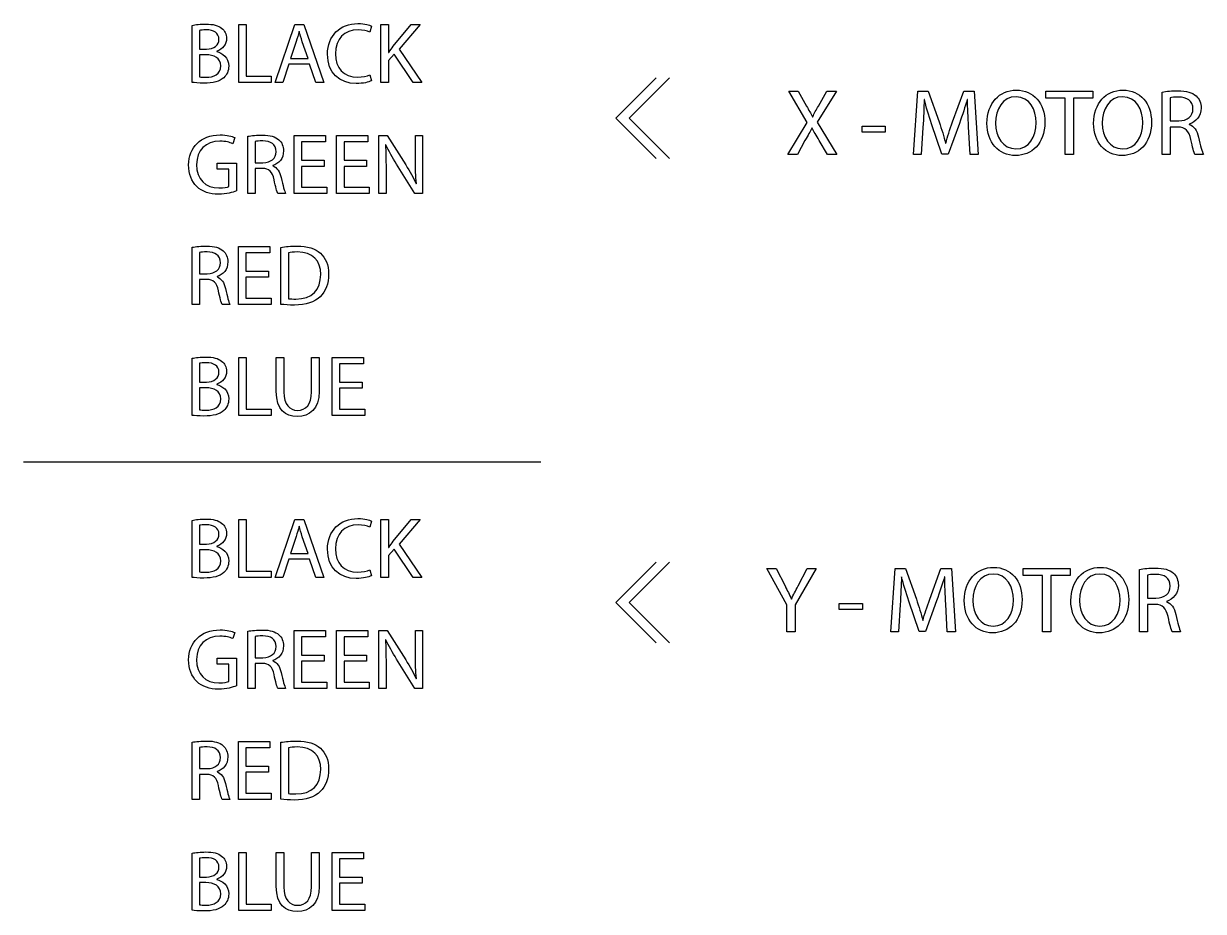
# Model space of a CAD drawing. Header units: millimetres. Extents: x -1949 to 1995, y -1808 to 1842.
# Drawn here: x -357 to -303.8, y -785 to -745 of the extents above; entities that cross this region are included whole.
import ezdxf

# ---------------------------------------------------------------- set-up
doc = ezdxf.new("R2010")
doc.units = ezdxf.units.MM
doc.layers.get('0').update_dxf_attribs({"lineweight": 25, "true_color": 0xffffff})

msp = doc.modelspace()

# ---------------------------------------------------------------- linework, layer by layer
at = {"color": 5, "true_color": 0x0000ff}
for points in [[(-349.38173, -747.65677), (-349.38173, -745.08784), (-349.38173, -745.08784)], [(-347.28235, -745.04868), (-346.94086, -745.04868), (-346.94086, -747.38125), (-345.82291, -747.38125), (-345.82291, -747.66453), (-347.28235, -747.66453), (-347.28235, -745.04868), (-347.28235, -745.04868)], [(-345.02387, -746.8415), (-345.29551, -747.66453), (-345.64476, -747.66453), (-344.75223, -745.04868), (-344.34865, -745.04868), (-343.45612, -747.66453), (-343.81666, -747.66453), (-344.09641, -746.8415), (-345.02387, -746.8415), (-345.02387, -746.8415)], [(-341.29818, -745.12241), (-341.38355, -745.39828)], [(-340.87943, -745.04868), (-340.54182, -745.04868), (-340.54182, -746.30986), (-340.53018, -746.30986)], [(-340.32451, -746.03046), (-339.52512, -745.04868), (-339.10567, -745.04868), (-340.05252, -746.15852), (-339.03194, -747.66453), (-339.43199, -747.66453), (-340.28924, -746.37971), (-340.54182, -746.66722), (-340.54182, -747.66453), (-340.87943, -747.66453), (-340.87943, -745.04868), (-340.87943, -745.04868)], [(-349.04412, -745.31221), (-349.04412, -746.15887), (-349.04412, -746.15887)], [(-344.69825, -745.82091), (-344.95402, -746.57797), (-344.16238, -746.57797), (-344.16238, -746.57797)], [(-344.5582, -745.34713), (-344.56596, -745.34713)], [(-344.16238, -746.57797), (-344.42238, -745.82479)], [(-349.04412, -746.15887), (-348.73756, -746.15887)], [(-348.27154, -746.25624), (-348.27154, -746.26753)], [(-348.76472, -746.41111), (-349.04412, -746.41111), (-349.04412, -747.40841), (-349.04412, -747.40841)], [(-341.37191, -747.31175), (-341.30594, -747.58304), (-341.30594, -747.58304)], [(-328.49199, -751.07942), (-330.3088, -749.26296), (-328.49199, -747.44651)], [(-327.89192, -751.07942), (-329.70802, -749.26296), (-327.89192, -747.44651)], [(-321.78675, -750.27896), (-322.12965, -750.90514), (-322.55263, -750.90514), (-321.68091, -749.46228), (-322.51876, -748.05329), (-322.09155, -748.05329), (-321.71478, -748.72216)], [(-321.18173, -748.72216), (-320.79685, -748.05329), (-320.36964, -748.05329), (-321.23712, -749.44147), (-320.34812, -750.90514), (-320.77569, -750.90514), (-320.77569, -750.90514)], [(-316.47391, -749.68242), (-316.55011, -750.90514), (-316.90148, -750.90514), (-316.70216, -748.05329), (-316.23261, -748.05329), (-315.74613, -749.43265)], [(-316.41041, -748.42159), (-316.41888, -748.42159)], [(-315.14535, -749.43265), (-314.63771, -748.05329), (-314.16781, -748.05329), (-313.99036, -750.90514), (-314.35407, -750.90514), (-314.42181, -749.65278), (-314.42181, -749.65278)], [(-314.46837, -748.42159), (-314.47684, -748.42159)], [(-310.06923, -748.36656), (-310.93636, -748.36656), (-310.93636, -748.05329), (-308.82534, -748.05329), (-308.82534, -748.36656), (-309.69705, -748.36656), (-309.69705, -750.90514), (-310.06923, -750.90514), (-310.06923, -748.36656), (-310.06923, -748.36656)], [(-304.98923, -749.66936), (-305.33601, -749.66936), (-305.33601, -750.90479), (-305.70431, -750.90479), (-305.70431, -748.09139), (-305.70431, -748.09139)], [(-305.33601, -748.34962), (-305.33601, -749.39032), (-305.33601, -749.39032)], [(-321.45267, -749.2044), (-321.43997, -749.2044)], [(-314.83632, -749.50497), (-315.34009, -750.88821), (-315.61913, -750.88821), (-316.08445, -749.53037)], [(-305.33601, -749.39032), (-304.9596, -749.39032)], [(-304.48159, -749.53425), (-304.48159, -749.54695)], [(-343.43637, -751.43819), (-344.44954, -751.43819), (-344.44954, -752.38152), (-343.31642, -752.38152), (-343.31642, -752.6648), (-344.79103, -752.6648), (-344.79103, -750.04895), (-343.37428, -750.04895), (-343.37428, -750.33188), (-344.44954, -750.33188), (-344.44954, -751.15879), (-343.43637, -751.15879), (-343.43637, -751.43819), (-343.43637, -751.43819)], [(-341.52713, -751.43819), (-342.54031, -751.43819), (-342.54031, -752.38152), (-341.40684, -752.38152), (-341.40684, -752.6648), (-342.8818, -752.6648), (-342.8818, -750.04895), (-341.4654, -750.04895), (-341.4654, -750.33188), (-342.54031, -750.33188), (-342.54031, -751.15879), (-341.52713, -751.15879), (-341.52713, -751.43819), (-341.52713, -751.43819)], [(-340.96869, -752.6648), (-340.96869, -750.04895), (-340.59615, -750.04895), (-339.76148, -751.37222)], [(-339.32298, -751.14327), (-339.32298, -750.04895), (-339.00477, -750.04895), (-339.00477, -752.6648), (-339.34661, -752.6648), (-340.17705, -751.3373)], [(-321.4696, -749.71205), (-321.47807, -749.71205)], [(-319.21711, -749.62738), (-318.17183, -749.62738), (-318.17183, -749.89832), (-319.21711, -749.89832), (-319.21711, -749.62738), (-319.21711, -749.62738)], [(-347.46438, -750.14209), (-347.54976, -750.41761)], [(-346.21872, -751.53132), (-346.53693, -751.53132), (-346.53693, -752.6648), (-346.87454, -752.6648), (-346.87454, -750.08352), (-346.87454, -750.08352)], [(-346.53693, -750.32059), (-346.53693, -751.27521), (-346.53693, -751.27521)], [(-340.66212, -750.46382), (-340.67376, -750.46805)], [(-320.77569, -750.90514), (-321.14363, -750.27473)], [(-315.45862, -750.39326), (-315.4498, -750.39326)], [(-303.84694, -750.90479), (-304.22759, -750.90479)], [(-347.7205, -752.34271), (-347.7205, -751.56307), (-348.24826, -751.56307), (-348.24826, -751.29108), (-347.38677, -751.29108), (-347.38677, -752.54803), (-347.38677, -752.54803)], [(-346.53693, -751.27521), (-346.19156, -751.27521)], [(-345.75306, -751.40715), (-345.75306, -751.41879)], [(-340.65048, -751.54685), (-340.65048, -752.6648), (-340.96869, -752.6648), (-340.96869, -752.6648)], [(-345.17062, -752.6648), (-345.52022, -752.6648)], [(-339.29581, -752.22242), (-339.28452, -752.21818)], [(-348.72592, -756.5316), (-349.04412, -756.5316), (-349.04412, -757.66472), (-349.38173, -757.66472), (-349.38173, -755.0838), (-349.38173, -755.0838)], [(-349.04412, -755.32086), (-349.04412, -756.27548), (-349.04412, -756.27548)], [(-345.94321, -756.43846), (-346.95638, -756.43846), (-346.95638, -757.38179), (-345.82291, -757.38179), (-345.82291, -757.66472), (-347.29787, -757.66472), (-347.29787, -755.04887), (-345.88112, -755.04887), (-345.88112, -755.33215), (-346.95638, -755.33215), (-346.95638, -756.15906), (-345.94321, -756.15906), (-345.94321, -756.43846), (-345.94321, -756.43846)], [(-345.38476, -757.65661), (-345.38476, -755.08768), (-345.38476, -755.08768)], [(-345.04715, -755.33215), (-345.04715, -757.40084), (-345.04715, -757.40084)], [(-349.04412, -756.27548), (-348.6984, -756.27548)], [(-348.2599, -756.40742), (-348.2599, -756.41906)], [(-347.67781, -757.66472), (-348.02706, -757.66472)], [(-349.38173, -762.65652), (-349.38173, -760.08795), (-349.38173, -760.08795)], [(-347.28235, -760.04879), (-346.94086, -760.04879), (-346.94086, -762.38171), (-345.82291, -762.38171), (-345.82291, -762.66464), (-347.28235, -762.66464), (-347.28235, -760.04879), (-347.28235, -760.04879)], [(-345.59043, -761.58937), (-345.59043, -760.04879), (-345.24894, -760.04879), (-345.24894, -760.04879)], [(-345.24894, -760.04879), (-345.24894, -761.60137)], [(-344.00293, -761.60137), (-344.00293, -760.04879), (-343.66144, -760.04879), (-343.66144, -761.57808)], [(-341.72504, -761.43803), (-342.73822, -761.43803), (-342.73822, -762.38136), (-341.60474, -762.38136), (-341.60474, -762.66429), (-343.07971, -762.66429), (-343.07971, -760.04844), (-341.66295, -760.04844), (-341.66295, -760.33172), (-342.73822, -760.33172), (-342.73822, -761.15863), (-341.72504, -761.15863), (-341.72504, -761.43803), (-341.72504, -761.43803)], [(-349.04412, -760.31232), (-349.04412, -761.15863), (-349.04412, -761.15863)], [(-349.04412, -761.15863), (-348.73756, -761.15863)], [(-348.76472, -761.41087), (-349.04412, -761.41087), (-349.04412, -762.40817), (-349.04412, -762.40817)], [(-348.27154, -761.256), (-348.27154, -761.26729)], [(-356.96857, -764.75732), (-333.68524, -764.75732)], [(-349.38173, -769.95656), (-349.38173, -767.38763), (-349.38173, -767.38763)], [(-347.28235, -767.34882), (-346.94086, -767.34882), (-346.94086, -769.68139), (-345.82291, -769.68139), (-345.82291, -769.96467), (-347.28235, -769.96467), (-347.28235, -767.34882), (-347.28235, -767.34882)], [(-345.02387, -769.14199), (-345.29551, -769.96467), (-345.64476, -769.96467), (-344.75223, -767.34882), (-344.34865, -767.34882), (-343.45612, -769.96467), (-343.81666, -769.96467), (-344.09641, -769.14199), (-345.02387, -769.14199), (-345.02387, -769.14199)], [(-341.29818, -767.42255), (-341.38355, -767.69807)], [(-340.87943, -767.34882), (-340.54182, -767.34882), (-340.54182, -768.61), (-340.53018, -768.61)], [(-340.32451, -768.3306), (-339.52512, -767.34882), (-339.10567, -767.34882), (-340.05252, -768.45866), (-339.03194, -769.96467), (-339.43199, -769.96467), (-340.28924, -768.67985), (-340.54182, -768.96701), (-340.54182, -769.96467), (-340.87943, -769.96467), (-340.87943, -767.34882), (-340.87943, -767.34882)], [(-349.04412, -767.61235), (-349.04412, -768.45866), (-349.04412, -768.45866)], [(-344.69825, -768.12105), (-344.95402, -768.87811), (-344.16238, -768.87811), (-344.16238, -768.87811)], [(-344.5582, -767.64727), (-344.56596, -767.64727)], [(-344.16238, -768.87811), (-344.42238, -768.12493)], [(-349.04412, -768.45866), (-348.73756, -768.45866)], [(-348.27154, -768.55567), (-348.27154, -768.56732)], [(-348.76472, -768.7109), (-349.04412, -768.7109), (-349.04412, -769.7082), (-349.04412, -769.7082)], [(-341.37191, -769.61119), (-341.30594, -769.88282), (-341.30594, -769.88282)], [(-328.49199, -772.9086), (-330.3088, -771.09215), (-328.49199, -769.27569)], [(-327.89192, -772.9086), (-329.70802, -771.09215), (-327.89192, -769.27569)], [(-322.59955, -772.40871), (-322.59955, -771.19869), (-323.50513, -769.55651), (-323.08215, -769.55651), (-322.67998, -770.34391)], [(-322.10037, -770.34391), (-321.69009, -769.55651), (-321.27522, -769.55651), (-322.22737, -771.1941), (-322.22737, -772.40836), (-322.59955, -772.40836), (-322.59955, -772.40871)], [(-317.49838, -771.18634), (-317.57458, -772.40871), (-317.92595, -772.40871), (-317.72663, -769.55686), (-317.25708, -769.55686), (-316.77095, -770.93657)], [(-316.16982, -770.93657), (-315.66217, -769.55686), (-315.19262, -769.55686), (-315.01482, -772.40871), (-315.37854, -772.40871), (-315.44627, -771.15671), (-315.44627, -771.15671)], [(-311.09405, -769.87012), (-311.96118, -769.87012), (-311.96118, -769.55686), (-309.84981, -769.55686), (-309.84981, -769.87012), (-310.72152, -769.87012), (-310.72152, -772.40871), (-311.09405, -772.40871), (-311.09405, -769.87012), (-311.09405, -769.87012)], [(-306.0137, -771.17258), (-306.36083, -771.17258), (-306.36083, -772.40801), (-306.72913, -772.40801), (-306.72913, -769.59496), (-306.72913, -769.59496)], [(-317.43488, -769.92516), (-317.4437, -769.92516)], [(-315.49284, -769.92516), (-315.50166, -769.92516)], [(-306.36083, -769.85319), (-306.36083, -770.89389), (-306.36083, -770.89389)], [(-322.3967, -770.93199), (-322.38788, -770.93199)], [(-320.24123, -771.13095), (-319.19595, -771.13095), (-319.19595, -771.40189), (-320.24123, -771.40189), (-320.24123, -771.13095), (-320.24123, -771.13095)], [(-315.86079, -771.00854), (-316.36455, -772.39178), (-316.6436, -772.39178), (-317.10891, -771.03394)], [(-306.36083, -770.89389), (-305.98407, -770.89389)], [(-305.50605, -771.03782), (-305.50605, -771.05052)], [(-346.21872, -773.83111), (-346.53693, -773.83111), (-346.53693, -774.96424), (-346.87454, -774.96424), (-346.87454, -772.38331), (-346.87454, -772.38331)], [(-343.43637, -773.73798), (-344.44954, -773.73798), (-344.44954, -774.68131), (-343.31642, -774.68131), (-343.31642, -774.96424), (-344.79103, -774.96424), (-344.79103, -772.34839), (-343.37428, -772.34839), (-343.37428, -772.63167), (-344.44954, -772.63167), (-344.44954, -773.45858), (-343.43637, -773.45858), (-343.43637, -773.73798), (-343.43637, -773.73798)], [(-341.52713, -773.73798), (-342.54031, -773.73798), (-342.54031, -774.68131), (-341.40684, -774.68131), (-341.40684, -774.96424), (-342.8818, -774.96424), (-342.8818, -772.34839), (-341.4654, -772.34839), (-341.4654, -772.63167), (-342.54031, -772.63167), (-342.54031, -773.45858), (-341.52713, -773.45858), (-341.52713, -773.73798), (-341.52713, -773.73798)], [(-340.96869, -774.96424), (-340.96869, -772.34839), (-340.59615, -772.34839), (-339.76148, -773.67201)], [(-339.32298, -773.44306), (-339.32298, -772.34839), (-339.00477, -772.34839), (-339.00477, -774.96424), (-339.34661, -774.96424), (-340.17705, -773.63709)], [(-316.48309, -771.89683), (-316.47462, -771.89683)], [(-347.46438, -772.44187), (-347.54976, -772.71739)], [(-346.53693, -772.62038), (-346.53693, -773.575), (-346.53693, -773.575)], [(-340.66212, -772.76361), (-340.67376, -772.76784)], [(-304.87141, -772.40836), (-305.25205, -772.40836)], [(-347.7205, -774.6425), (-347.7205, -773.86251), (-348.24826, -773.86251), (-348.24826, -773.59087), (-347.38677, -773.59087), (-347.38677, -774.84782), (-347.38677, -774.84782)], [(-346.53693, -773.575), (-346.19156, -773.575)], [(-345.75306, -773.70694), (-345.75306, -773.71858)], [(-340.65048, -773.84664), (-340.65048, -774.96424), (-340.96869, -774.96424), (-340.96869, -774.96424)], [(-345.17062, -774.96424), (-345.52022, -774.96424)], [(-339.29581, -774.52221), (-339.28452, -774.51797)], [(-348.72592, -778.83103), (-349.04412, -778.83103), (-349.04412, -779.96451), (-349.38173, -779.96451), (-349.38173, -777.38359), (-349.38173, -777.38359)], [(-349.04412, -777.62065), (-349.04412, -778.57527), (-349.04412, -778.57527)], [(-345.94321, -778.7379), (-346.95638, -778.7379), (-346.95638, -779.68123), (-345.82291, -779.68123), (-345.82291, -779.96416), (-347.29787, -779.96416), (-347.29787, -777.34831), (-345.88112, -777.34831), (-345.88112, -777.63159), (-346.95638, -777.63159), (-346.95638, -778.4585), (-345.94321, -778.4585), (-345.94321, -778.7379), (-345.94321, -778.7379)], [(-345.38476, -779.95639), (-345.38476, -777.38782), (-345.38476, -777.38782)], [(-345.04715, -777.63194), (-345.04715, -779.70063), (-345.04715, -779.70063)], [(-349.04412, -778.57527), (-348.6984, -778.57527)], [(-348.2599, -778.70721), (-348.2599, -778.71885)], [(-347.67781, -779.96451), (-348.02706, -779.96451)], [(-349.38173, -784.95667), (-349.38173, -782.38739), (-349.38173, -782.38739)], [(-347.28235, -782.34858), (-346.94086, -782.34858), (-346.94086, -784.68115), (-345.82291, -784.68115), (-345.82291, -784.96443), (-347.28235, -784.96443), (-347.28235, -782.34858), (-347.28235, -782.34858)], [(-345.59043, -783.88916), (-345.59043, -782.34858), (-345.24894, -782.34858), (-345.24894, -782.34858)], [(-345.24894, -782.34858), (-345.24894, -783.90116)], [(-344.00293, -783.90116), (-344.00293, -782.34858), (-343.66144, -782.34858), (-343.66144, -783.87787)], [(-341.72504, -783.73817), (-342.73822, -783.73817), (-342.73822, -784.68115), (-341.60474, -784.68115), (-341.60474, -784.96443), (-343.07971, -784.96443), (-343.07971, -782.34858), (-341.66295, -782.34858), (-341.66295, -782.63186), (-342.73822, -782.63186), (-342.73822, -783.45877), (-341.72504, -783.45877), (-341.72504, -783.73817), (-341.72504, -783.73817)], [(-349.04412, -782.61246), (-349.04412, -783.45877), (-349.04412, -783.45877)], [(-349.04412, -783.45877), (-348.73756, -783.45877)], [(-348.76472, -783.71066), (-349.04412, -783.71066), (-349.04412, -784.70831), (-349.04412, -784.70831)], [(-348.27154, -783.55579), (-348.27154, -783.56707)]]:
    msp.add_lwpolyline(points, dxfattribs=at)
for points in [[(-349.38173, -745.08784), (-349.23427, -745.05256), (-348.99756, -745.02963), (-348.76472, -745.02963)], [(-348.74497, -745.28927), (-348.90054, -745.28927), (-348.98944, -745.30127), (-349.04412, -745.31221)], [(-348.76472, -745.02963), (-348.42676, -745.02963), (-348.2098, -745.08784), (-348.05035, -745.21978)], [(-348.17452, -745.71649), (-348.17452, -745.41381), (-348.40348, -745.28927), (-348.74497, -745.28927)], [(-348.05035, -745.21978), (-347.91453, -745.32067), (-347.82951, -745.47589), (-347.82951, -745.68156)], [(-343.28538, -746.38006), (-343.28538, -745.55739), (-342.73011, -745.00635), (-341.91907, -745.00635)], [(-341.90743, -745.28927), (-342.52091, -745.28927), (-342.92837, -745.68121), (-342.92837, -746.36842)], [(-341.91907, -745.00635), (-341.59734, -745.00635), (-341.38779, -745.0762), (-341.29818, -745.12241)], [(-341.38355, -745.39828), (-341.50773, -745.33619), (-341.69012, -745.28927), (-341.90743, -745.28927)], [(-348.73756, -746.15887), (-348.38443, -746.15887), (-348.17452, -745.96872), (-348.17452, -745.71649)], [(-347.82951, -745.68156), (-347.82951, -745.93803), (-347.9999, -746.15922), (-348.27154, -746.25624)], [(-344.56596, -745.34713), (-344.60477, -745.49882), (-344.64357, -745.66181), (-344.69825, -745.82091)], [(-344.42238, -745.82479), (-344.48059, -745.65405), (-344.51939, -745.49882), (-344.5582, -745.34713)], [(-348.27154, -746.26753), (-348.02318, -746.32574), (-347.73214, -746.53141), (-347.73214, -746.91946)], [(-340.53018, -746.30986), (-340.46033, -746.20897), (-340.39048, -746.11583), (-340.32451, -746.03046)], [(-348.08915, -746.91593), (-348.08915, -746.5628), (-348.39572, -746.41111), (-348.76472, -746.41111)], [(-341.99668, -747.70757), (-342.73434, -747.70757), (-343.28538, -747.2419), (-343.28538, -746.38006)], [(-342.92837, -746.36842), (-342.92837, -747.01259), (-342.55971, -747.42005), (-341.92683, -747.42005)], [(-349.04412, -747.40841), (-348.97427, -747.42005), (-348.88114, -747.42429), (-348.76049, -747.42429)], [(-348.76049, -747.42429), (-348.41124, -747.42429), (-348.08915, -747.29623), (-348.08915, -746.91593)], [(-347.73214, -746.91946), (-347.73214, -747.14453), (-347.82139, -747.31916), (-347.95721, -747.44369)], [(-341.92683, -747.42005), (-341.71728, -747.42005), (-341.50773, -747.37737), (-341.37191, -747.31175)], [(-348.85786, -747.68816), (-349.09069, -747.68816), (-349.26919, -747.67264), (-349.38173, -747.65677)], [(-347.95721, -747.44369), (-348.13607, -747.6102), (-348.43099, -747.68816), (-348.85786, -747.68816)], [(-341.30594, -747.58304), (-341.42624, -747.64548), (-341.67847, -747.70757), (-341.99668, -747.70757)], [(-316.41888, -748.42159), (-316.42735, -748.77719), (-316.44851, -749.25097), (-316.47391, -749.68242)], [(-316.08445, -749.53037), (-316.21991, -749.12397), (-316.32998, -748.7599), (-316.41041, -748.42159)], [(-314.47684, -748.42159), (-314.57844, -748.75179), (-314.69274, -749.11127), (-314.83632, -749.50497)], [(-314.42181, -749.65278), (-314.44297, -749.2552), (-314.46837, -748.7726), (-314.46837, -748.42159)], [(-313.59101, -749.50074), (-313.59101, -748.5948), (-313.03257, -748.00284), (-312.27092, -748.00284)], [(-312.28362, -748.30306), (-312.8971, -748.30306), (-313.20155, -748.86997), (-313.20155, -749.49192)], [(-311.37381, -749.46652), (-311.37381, -748.89537), (-311.66979, -748.30306), (-312.28362, -748.30306)], [(-312.27092, -748.00284), (-311.48811, -748.00249), (-310.98469, -748.59939), (-310.98469, -749.44958)], [(-308.79006, -749.50074), (-308.79006, -748.5948), (-308.23161, -748.00284), (-307.46997, -748.00284)], [(-307.48267, -748.30306), (-308.0965, -748.30306), (-308.40095, -748.86997), (-308.40095, -749.49192)], [(-306.57321, -749.46652), (-306.57321, -748.89537), (-306.86919, -748.30306), (-307.48267, -748.30306)], [(-307.46997, -748.00284), (-306.68715, -748.00249), (-306.18409, -748.59939), (-306.18409, -749.44958)], [(-305.70431, -748.09139), (-305.51805, -748.05752), (-305.24711, -748.03212), (-304.9977, -748.03212)], [(-304.9723, -748.31999), (-305.1501, -748.31999), (-305.27287, -748.33269), (-305.33601, -748.34962)], [(-304.9977, -748.03212), (-304.604, -748.03212), (-304.34612, -748.10832), (-304.17255, -748.2646)], [(-304.31649, -748.8488), (-304.31649, -748.48086), (-304.58319, -748.31999), (-304.9723, -748.31999)], [(-304.17255, -748.2646), (-304.03321, -748.3916), (-303.94854, -748.58634), (-303.94854, -748.8107)], [(-321.71478, -748.72216), (-321.60895, -748.90807), (-321.52887, -749.05236), (-321.45267, -749.2044)], [(-321.43997, -749.2044), (-321.35953, -749.03507), (-321.28757, -748.90384), (-321.18173, -748.72216)], [(-304.9596, -749.39032), (-304.56625, -749.39032), (-304.31649, -749.17477), (-304.31649, -748.8488)], [(-303.94854, -748.8107), (-303.94854, -749.18288), (-304.18561, -749.4323), (-304.48159, -749.53425)], [(-315.74613, -749.43265), (-315.6276, -749.78402), (-315.53482, -750.09693), (-315.45862, -750.39326)], [(-315.4498, -750.39326), (-315.37395, -750.10575), (-315.272, -749.79248), (-315.14535, -749.43265)], [(-312.30902, -750.95171), (-313.06608, -750.95171), (-313.59101, -750.36363), (-313.59101, -749.50074)], [(-313.20155, -749.49192), (-313.20155, -750.10575), (-312.8717, -750.6515), (-312.2875, -750.6515)], [(-310.98469, -749.44958), (-310.98469, -750.42713), (-311.58089, -750.95171), (-312.30902, -750.95171)], [(-312.2875, -750.6515), (-311.70365, -750.6515), (-311.37381, -750.11386), (-311.37381, -749.46652)], [(-307.50842, -750.95171), (-308.26548, -750.95171), (-308.79006, -750.36363), (-308.79006, -749.50074)], [(-308.40095, -749.49192), (-308.40095, -750.10575), (-308.07075, -750.6515), (-307.4869, -750.6515)], [(-306.18409, -749.44958), (-306.18409, -750.42713), (-306.78029, -750.95171), (-307.50842, -750.95171)], [(-307.4869, -750.6515), (-306.90305, -750.6515), (-306.57321, -750.11386), (-306.57321, -749.46652)], [(-349.5366, -751.37257), (-349.5366, -750.59258), (-348.99756, -750.02179), (-348.1202, -750.02179)], [(-348.1202, -750.02179), (-347.81751, -750.02179), (-347.57692, -750.08811), (-347.46438, -750.14209)], [(-346.87454, -750.08352), (-346.70379, -750.05248), (-346.45544, -750.02955), (-346.22649, -750.02955)], [(-346.22649, -750.02955), (-345.86559, -750.02955), (-345.62888, -750.09905), (-345.46978, -750.24263)], [(-321.47807, -749.71205), (-321.5585, -749.87715), (-321.64281, -750.02955), (-321.78675, -750.27896)], [(-321.14363, -750.27473), (-321.2918, -750.03378), (-321.3807, -749.87715), (-321.4696, -749.71205)], [(-304.41385, -750.22393), (-304.49817, -749.83023), (-304.65515, -749.68206), (-304.98923, -749.66936)], [(-304.48159, -749.54695), (-304.26569, -749.6228), (-304.13445, -749.826), (-304.06707, -750.12233)], [(-348.12796, -750.30542), (-348.76472, -750.30542), (-349.17994, -750.70124), (-349.17994, -751.35705)], [(-347.54976, -750.41761), (-347.68946, -750.35199), (-347.86408, -750.30542), (-348.12796, -750.30542)], [(-346.2032, -750.29343), (-346.36619, -750.29343), (-346.47872, -750.30507), (-346.53693, -750.32059)], [(-345.60172, -750.7785), (-345.60172, -750.44089), (-345.84584, -750.29343), (-346.2032, -750.29343)], [(-345.46978, -750.24263), (-345.34172, -750.35904), (-345.26411, -750.53755), (-345.26411, -750.74357)], [(-340.67376, -750.46805), (-340.65436, -750.7979), (-340.65048, -751.11222), (-340.65048, -751.54685)], [(-340.17705, -751.3373), (-340.35944, -751.04626), (-340.53406, -750.74745), (-340.66212, -750.46382)], [(-304.22759, -750.90479), (-304.27451, -750.82012), (-304.33765, -750.57882), (-304.41385, -750.22393)], [(-304.06707, -750.12233), (-303.97394, -750.51956), (-303.90621, -750.79508), (-303.84694, -750.90479)], [(-346.19156, -751.27521), (-345.83067, -751.27521), (-345.60172, -751.0773), (-345.60172, -750.7785)], [(-345.26411, -750.74357), (-345.26411, -751.08506), (-345.48107, -751.31401), (-345.75306, -751.40715)], [(-349.17183, -752.34659), (-349.39725, -752.12928), (-349.5366, -751.78003), (-349.5366, -751.37257)], [(-349.17994, -751.35705), (-349.17994, -752.02063), (-348.78377, -752.41292), (-348.17064, -752.41292)], [(-345.69097, -752.03968), (-345.76858, -751.67914), (-345.91216, -751.54297), (-346.21872, -751.53132)], [(-345.75306, -751.41879), (-345.55515, -751.48899), (-345.4345, -751.67491), (-345.37276, -751.94654)], [(-339.76148, -751.37222), (-339.57133, -751.67914), (-339.41646, -751.95431), (-339.29581, -752.22242)], [(-339.28452, -752.21818), (-339.31557, -751.86929), (-339.32298, -751.55073), (-339.32298, -751.14327)], [(-345.52022, -752.6648), (-345.56291, -752.58719), (-345.62112, -752.366), (-345.69097, -752.03968)], [(-345.37276, -751.94654), (-345.28704, -752.31167), (-345.2253, -752.56355), (-345.17062, -752.6648)], [(-348.19428, -752.69196), (-348.5901, -752.69196), (-348.91606, -752.59107), (-349.17183, -752.34659)], [(-347.38677, -752.54803), (-347.53811, -752.60659), (-347.8408, -752.69196), (-348.19428, -752.69196)], [(-348.17064, -752.41292), (-347.94945, -752.41292), (-347.79811, -752.38187), (-347.7205, -752.34271)], [(-349.38173, -755.0838), (-349.21063, -755.05275), (-348.96228, -755.02982), (-348.73332, -755.02982)], [(-348.71039, -755.2937), (-348.87338, -755.2937), (-348.98591, -755.30534), (-349.04412, -755.32086)], [(-348.73332, -755.02982), (-348.37243, -755.02982), (-348.13607, -755.09932), (-347.97662, -755.2429)], [(-348.10891, -755.77877), (-348.10891, -755.44116), (-348.35303, -755.2937), (-348.71039, -755.2937)], [(-347.97662, -755.2429), (-347.84856, -755.35932), (-347.77095, -755.53782), (-347.77095, -755.74384)], [(-345.38476, -755.08768), (-345.17909, -755.0524), (-344.93426, -755.02947), (-344.66686, -755.02947)], [(-344.65133, -755.29723), (-344.82596, -755.29723), (-344.9579, -755.31275), (-345.04715, -755.33215)], [(-344.66686, -755.02947), (-344.18143, -755.02947), (-343.83642, -755.14589), (-343.60711, -755.35544)], [(-343.59159, -756.30652), (-343.58771, -755.68952), (-343.93696, -755.29723), (-344.65133, -755.29723)], [(-343.60711, -755.35544), (-343.3704, -755.56887), (-343.23458, -755.8712), (-343.23458, -756.29453)], [(-348.6984, -756.27548), (-348.33751, -756.27548), (-348.10891, -756.07722), (-348.10891, -755.77877)], [(-347.77095, -755.74384), (-347.77095, -756.08533), (-347.98826, -756.31429), (-348.2599, -756.40742)], [(-348.2599, -756.41906), (-348.06164, -756.48891), (-347.94169, -756.67518), (-347.8796, -756.94682)], [(-344.70531, -757.41636), (-343.97964, -757.41636), (-343.59159, -757.01243), (-343.59159, -756.30652)], [(-343.23458, -756.29453), (-343.23458, -756.72139), (-343.3704, -757.07064), (-343.61099, -757.31124)], [(-348.19781, -757.03995), (-348.27542, -756.67906), (-348.419, -756.54324), (-348.72592, -756.5316)], [(-347.8796, -756.94682), (-347.79423, -757.31159), (-347.73214, -757.56382), (-347.67781, -757.66472)], [(-348.02706, -757.66472), (-348.06975, -757.58746), (-348.12796, -757.36627), (-348.19781, -757.03995)], [(-345.04715, -757.40084), (-344.96178, -757.41284), (-344.83725, -757.41636), (-344.70531, -757.41636)], [(-343.61099, -757.31124), (-343.85935, -757.55606), (-344.26292, -757.688), (-344.77163, -757.688)], [(-344.77163, -757.688), (-345.01611, -757.688), (-345.21366, -757.67636), (-345.38476, -757.65661)], [(-349.38173, -760.08795), (-349.23427, -760.05267), (-348.99756, -760.02974), (-348.76472, -760.02974)], [(-348.76472, -760.02974), (-348.42676, -760.02974), (-348.2098, -760.08795), (-348.05035, -760.21989)], [(-348.74497, -760.28903), (-348.90054, -760.28903), (-348.98944, -760.30067), (-349.04412, -760.31232)], [(-348.17452, -760.71625), (-348.17452, -760.41321), (-348.40348, -760.28903), (-348.74497, -760.28903)], [(-347.82951, -760.68132), (-347.82951, -760.93779), (-347.9999, -761.15898), (-348.27154, -761.256)], [(-348.05035, -760.21989), (-347.91453, -760.32078), (-347.82951, -760.47565), (-347.82951, -760.68132)], [(-348.73756, -761.15863), (-348.38443, -761.15863), (-348.17452, -760.96848), (-348.17452, -760.71625)], [(-348.08915, -761.91534), (-348.08915, -761.56221), (-348.39572, -761.41087), (-348.76472, -761.41087)], [(-348.27154, -761.26729), (-348.02318, -761.32549), (-347.73214, -761.53116), (-347.73214, -761.91957)], [(-344.65133, -762.70732), (-345.1865, -762.70732), (-345.59043, -762.40464), (-345.59043, -761.58937)], [(-345.24894, -761.60137), (-345.24894, -762.18345), (-344.98894, -762.43181), (-344.63934, -762.43181)], [(-343.66144, -761.57808), (-343.66144, -762.38171), (-344.08442, -762.70732), (-344.65133, -762.70732)], [(-344.63934, -762.43181), (-344.25552, -762.43181), (-344.00293, -762.17604), (-344.00293, -761.60137)], [(-348.76049, -762.42404), (-348.41124, -762.42404), (-348.08915, -762.29563), (-348.08915, -761.91534)], [(-347.73214, -761.91957), (-347.73214, -762.14464), (-347.82139, -762.31927), (-347.95721, -762.44345)], [(-348.85786, -762.68792), (-349.09069, -762.68792), (-349.26919, -762.6724), (-349.38173, -762.65652)], [(-349.04412, -762.40817), (-348.97427, -762.41981), (-348.88114, -762.42404), (-348.76049, -762.42404)], [(-347.95721, -762.44345), (-348.13607, -762.61031), (-348.43099, -762.68792), (-348.85786, -762.68792)], [(-349.38173, -767.38763), (-349.23427, -767.35235), (-348.99756, -767.32942), (-348.76472, -767.32942)], [(-348.74497, -767.58906), (-348.90054, -767.58906), (-348.98944, -767.60071), (-349.04412, -767.61235)], [(-348.76472, -767.32942), (-348.42676, -767.32942), (-348.2098, -767.38763), (-348.05035, -767.51957)], [(-348.17452, -768.01628), (-348.17452, -767.71359), (-348.40348, -767.58906), (-348.74497, -767.58906)], [(-348.05035, -767.51957), (-347.91453, -767.62046), (-347.82951, -767.77568), (-347.82951, -767.98135)], [(-343.28538, -768.67985), (-343.28538, -767.85717), (-342.73011, -767.30614), (-341.91907, -767.30614)], [(-341.90743, -767.58906), (-342.52091, -767.58906), (-342.92837, -767.98135), (-342.92837, -768.66821)], [(-341.91907, -767.30614), (-341.59734, -767.30614), (-341.38779, -767.37599), (-341.29818, -767.42255)], [(-341.38355, -767.69807), (-341.50773, -767.63598), (-341.69012, -767.58906), (-341.90743, -767.58906)], [(-348.73756, -768.45866), (-348.38443, -768.45866), (-348.17452, -768.26851), (-348.17452, -768.01628)], [(-347.82951, -767.98135), (-347.82951, -768.23747), (-347.9999, -768.45866), (-348.27154, -768.55567)], [(-344.56596, -767.64727), (-344.60477, -767.79897), (-344.64357, -767.96195), (-344.69825, -768.12105)], [(-344.42238, -768.12493), (-344.48059, -767.95384), (-344.51939, -767.79897), (-344.5582, -767.64727)], [(-348.27154, -768.56732), (-348.02318, -768.62552), (-347.73214, -768.83119), (-347.73214, -769.2196)], [(-342.92837, -768.66821), (-342.92837, -769.31238), (-342.55971, -769.71984), (-341.92683, -769.71984)], [(-340.53018, -768.61), (-340.46033, -768.50911), (-340.39048, -768.41597), (-340.32451, -768.3306)], [(-348.08915, -769.21572), (-348.08915, -768.86259), (-348.39572, -768.7109), (-348.76472, -768.7109)], [(-341.99668, -770.00736), (-342.73434, -770.00736), (-343.28538, -769.54134), (-343.28538, -768.67985)], [(-349.04412, -769.7082), (-348.97427, -769.71984), (-348.88114, -769.72407), (-348.76049, -769.72407)], [(-348.76049, -769.72407), (-348.41124, -769.72407), (-348.08915, -769.59602), (-348.08915, -769.21572)], [(-347.73214, -769.2196), (-347.73214, -769.44467), (-347.82139, -769.6193), (-347.95721, -769.74348)], [(-341.92683, -769.71984), (-341.71728, -769.71984), (-341.50773, -769.67716), (-341.37191, -769.61119)], [(-314.61548, -771.00431), (-314.61548, -770.09872), (-314.05703, -769.50641), (-313.29539, -769.50641)], [(-313.29539, -769.50641), (-312.51257, -769.50641), (-312.00916, -770.10296), (-312.00916, -770.95315)], [(-309.81488, -771.00431), (-309.81488, -770.09872), (-309.25643, -769.50641), (-308.49479, -769.50641)], [(-308.49479, -769.50641), (-307.71197, -769.50641), (-307.20856, -770.10296), (-307.20856, -770.95315)], [(-306.72913, -769.59496), (-306.54251, -769.56109), (-306.27193, -769.53569), (-306.02252, -769.53569)], [(-306.02252, -769.53569), (-305.62882, -769.53569), (-305.37059, -769.61189), (-305.19737, -769.76817)], [(-348.85786, -769.98795), (-349.09069, -769.98795), (-349.26919, -769.97243), (-349.38173, -769.95656)], [(-347.95721, -769.74348), (-348.13607, -769.91034), (-348.43099, -769.98795), (-348.85786, -769.98795)], [(-341.30594, -769.88282), (-341.42624, -769.94527), (-341.67847, -770.00736), (-341.99668, -770.00736)], [(-317.4437, -769.92516), (-317.45181, -770.28076), (-317.47333, -770.75454), (-317.49838, -771.18634)], [(-317.10891, -771.03394), (-317.24438, -770.62789), (-317.3548, -770.26347), (-317.43488, -769.92516)], [(-315.50166, -769.92516), (-315.60291, -770.25536), (-315.71721, -770.61484), (-315.86079, -771.00854)], [(-315.44627, -771.15671), (-315.46744, -770.75877), (-315.49284, -770.27617), (-315.49284, -769.92516)], [(-313.30809, -769.80662), (-313.92157, -769.80662), (-314.22637, -770.37354), (-314.22637, -770.99549)], [(-312.39827, -770.97009), (-312.39827, -770.39894), (-312.69461, -769.80662), (-313.30809, -769.80662)], [(-308.50749, -769.80662), (-309.12097, -769.80662), (-309.42541, -770.37354), (-309.42541, -770.99549)], [(-307.59767, -770.97009), (-307.59767, -770.39894), (-307.89365, -769.80662), (-308.50749, -769.80662)], [(-305.99677, -769.82356), (-306.17457, -769.82356), (-306.29733, -769.83626), (-306.36083, -769.85319)], [(-305.34095, -770.35237), (-305.34095, -769.98442), (-305.60765, -769.82356), (-305.99677, -769.82356)], [(-305.19737, -769.76817), (-305.05767, -769.89517), (-304.97301, -770.08991), (-304.97301, -770.31427)], [(-322.67998, -770.34391), (-322.5745, -770.55945), (-322.4856, -770.73337), (-322.3967, -770.93199)], [(-322.38788, -770.93199), (-322.31203, -770.74537), (-322.21043, -770.55945), (-322.10037, -770.34391)], [(-305.98407, -770.89389), (-305.59072, -770.89389), (-305.34095, -770.67834), (-305.34095, -770.35237)], [(-304.97301, -770.31427), (-304.97301, -770.68645), (-305.21007, -770.93622), (-305.50605, -771.03782)], [(-316.77095, -770.93657), (-316.65242, -771.28759), (-316.55929, -771.6005), (-316.48309, -771.89683)], [(-316.47462, -771.89683), (-316.39842, -771.60932), (-316.29682, -771.29605), (-316.16982, -770.93657)], [(-313.33349, -772.45528), (-314.0909, -772.45528), (-314.61548, -771.8672), (-314.61548, -771.00431)], [(-314.22637, -770.99549), (-314.22637, -771.60932), (-313.89617, -772.15507), (-313.31232, -772.15507)], [(-312.00916, -770.95315), (-312.00916, -771.9307), (-312.60571, -772.45528), (-313.33349, -772.45528)], [(-313.31232, -772.15507), (-312.72812, -772.15507), (-312.39827, -771.61743), (-312.39827, -770.97009)], [(-308.53289, -772.45528), (-309.28995, -772.45528), (-309.81488, -771.8672), (-309.81488, -771.00431)], [(-309.42541, -770.99549), (-309.42541, -771.60932), (-309.09557, -772.15507), (-308.51137, -772.15507)], [(-307.20856, -770.95315), (-307.20856, -771.9307), (-307.80475, -772.45528), (-308.53289, -772.45528)], [(-308.51137, -772.15507), (-307.92752, -772.15507), (-307.59767, -771.61743), (-307.59767, -770.97009)], [(-305.43832, -771.72715), (-305.52299, -771.33345), (-305.67962, -771.18563), (-306.0137, -771.17258)], [(-305.50605, -771.05052), (-305.29051, -771.12672), (-305.15892, -771.32957), (-305.09154, -771.6259)], [(-305.25205, -772.40836), (-305.29897, -772.32369), (-305.36247, -772.08275), (-305.43832, -771.72715)], [(-305.09154, -771.6259), (-304.99841, -772.02348), (-304.93067, -772.29865), (-304.87141, -772.40836)], [(-349.5366, -773.67236), (-349.5366, -772.89202), (-348.99756, -772.32158), (-348.1202, -772.32158)], [(-348.1202, -772.32158), (-347.81751, -772.32158), (-347.57692, -772.3879), (-347.46438, -772.44187)], [(-346.87454, -772.38331), (-346.70379, -772.35227), (-346.45544, -772.32934), (-346.22649, -772.32934)], [(-346.22649, -772.32934), (-345.86559, -772.32934), (-345.62888, -772.39884), (-345.46978, -772.54242)], [(-348.12796, -772.60521), (-348.76472, -772.60521), (-349.17994, -773.00103), (-349.17994, -773.65649)], [(-347.54976, -772.71739), (-347.68946, -772.65178), (-347.86408, -772.60521), (-348.12796, -772.60521)], [(-346.2032, -772.59322), (-346.36619, -772.59322), (-346.47872, -772.60486), (-346.53693, -772.62038)], [(-345.60172, -773.07829), (-345.60172, -772.74068), (-345.84584, -772.59322), (-346.2032, -772.59322)], [(-345.46978, -772.54242), (-345.34172, -772.65883), (-345.26411, -772.83734), (-345.26411, -773.04336)], [(-340.67376, -772.76784), (-340.65436, -773.09734), (-340.65048, -773.41201), (-340.65048, -773.84664)], [(-340.17705, -773.63709), (-340.35944, -773.34604), (-340.53406, -773.04724), (-340.66212, -772.76361)], [(-346.19156, -773.575), (-345.83067, -773.575), (-345.60172, -773.37674), (-345.60172, -773.07829)], [(-345.26411, -773.04336), (-345.26411, -773.38485), (-345.48107, -773.6138), (-345.75306, -773.70694)], [(-339.28452, -774.51797), (-339.31557, -774.16907), (-339.32298, -773.85052), (-339.32298, -773.44306)], [(-349.17183, -774.64638), (-349.39725, -774.42907), (-349.5366, -774.07982), (-349.5366, -773.67236)], [(-349.17994, -773.65649), (-349.17994, -774.32042), (-348.78377, -774.71271), (-348.17064, -774.71271)], [(-345.69097, -774.33947), (-345.76858, -773.97893), (-345.91216, -773.84276), (-346.21872, -773.83111)], [(-345.75306, -773.71858), (-345.55515, -773.78843), (-345.4345, -773.97469), (-345.37276, -774.24633)], [(-339.76148, -773.67201), (-339.57133, -773.97893), (-339.41646, -774.25409), (-339.29581, -774.52221)], [(-345.52022, -774.96424), (-345.56291, -774.88698), (-345.62112, -774.66579), (-345.69097, -774.33947)], [(-345.37276, -774.24633), (-345.28704, -774.61146), (-345.2253, -774.86334), (-345.17062, -774.96424)], [(-348.19428, -774.99175), (-348.5901, -774.99175), (-348.91606, -774.89086), (-349.17183, -774.64638)], [(-347.38677, -774.84782), (-347.53811, -774.90603), (-347.8408, -774.99175), (-348.19428, -774.99175)], [(-348.17064, -774.71271), (-347.94945, -774.71271), (-347.79811, -774.68166), (-347.7205, -774.6425)], [(-349.38173, -777.38359), (-349.21063, -777.35254), (-348.96228, -777.32961), (-348.73332, -777.32961)], [(-348.71039, -777.59349), (-348.87338, -777.59349), (-348.98591, -777.60513), (-349.04412, -777.62065)], [(-348.73332, -777.32961), (-348.37243, -777.32961), (-348.13607, -777.39911), (-347.97662, -777.54269)], [(-348.10891, -778.07856), (-348.10891, -777.74095), (-348.35303, -777.59349), (-348.71039, -777.59349)], [(-347.97662, -777.54269), (-347.84856, -777.65911), (-347.77095, -777.83761), (-347.77095, -778.04363)], [(-345.38476, -777.38782), (-345.17909, -777.35254), (-344.93426, -777.32961), (-344.66686, -777.32961)], [(-344.65133, -777.59702), (-344.82596, -777.59702), (-344.9579, -777.61254), (-345.04715, -777.63194)], [(-344.66686, -777.32961), (-344.18143, -777.32961), (-343.83642, -777.44603), (-343.60711, -777.65522)], [(-343.59159, -778.60631), (-343.58771, -777.98931), (-343.93696, -777.59702), (-344.65133, -777.59702)], [(-343.60711, -777.65522), (-343.3704, -777.86901), (-343.23458, -778.17134), (-343.23458, -778.59467)], [(-348.6984, -778.57527), (-348.33751, -778.57527), (-348.10891, -778.37701), (-348.10891, -778.07856)], [(-347.77095, -778.04363), (-347.77095, -778.38512), (-347.98826, -778.61407), (-348.2599, -778.70721)], [(-348.2599, -778.71885), (-348.06164, -778.7887), (-347.94169, -778.97497), (-347.8796, -779.24661)], [(-344.70531, -779.71615), (-343.97964, -779.71615), (-343.59159, -779.31222), (-343.59159, -778.60631)], [(-343.23458, -778.59467), (-343.23458, -779.02118), (-343.3704, -779.37078), (-343.61099, -779.61138)], [(-348.19781, -779.33974), (-348.27542, -778.97885), (-348.419, -778.84303), (-348.72592, -778.83103)], [(-347.8796, -779.24661), (-347.79423, -779.61138), (-347.73214, -779.86361), (-347.67781, -779.96451)], [(-348.02706, -779.96451), (-348.06975, -779.88725), (-348.12796, -779.66571), (-348.19781, -779.33974)], [(-345.04715, -779.70063), (-344.96178, -779.71227), (-344.83725, -779.71615), (-344.70531, -779.71615)], [(-343.61099, -779.61138), (-343.85935, -779.85585), (-344.26292, -779.98779), (-344.77163, -779.98779)], [(-344.77163, -779.98779), (-345.01611, -779.98779), (-345.21366, -779.97615), (-345.38476, -779.95639)], [(-349.38173, -782.38739), (-349.23427, -782.35246), (-348.99756, -782.32918), (-348.76472, -782.32918)], [(-348.76472, -782.32918), (-348.42676, -782.32918), (-348.2098, -782.38739), (-348.05035, -782.51968)], [(-348.74497, -782.58917), (-348.90054, -782.58917), (-348.98944, -782.60082), (-349.04412, -782.61246)], [(-348.17452, -783.01639), (-348.17452, -782.71371), (-348.40348, -782.58917), (-348.74497, -782.58917)], [(-347.82951, -782.98111), (-347.82951, -783.23758), (-347.9999, -783.45877), (-348.27154, -783.55579)], [(-348.05035, -782.51968), (-347.91453, -782.62057), (-347.82951, -782.77544), (-347.82951, -782.98111)], [(-348.73756, -783.45877), (-348.38443, -783.45877), (-348.17452, -783.26862), (-348.17452, -783.01639)], [(-348.08915, -784.21548), (-348.08915, -783.86235), (-348.39572, -783.71066), (-348.76472, -783.71066)], [(-348.27154, -783.56707), (-348.02318, -783.62528), (-347.73214, -783.83095), (-347.73214, -784.21936)], [(-344.65133, -785.00711), (-345.1865, -785.00711), (-345.59043, -784.70443), (-345.59043, -783.88916)], [(-345.24894, -783.90116), (-345.24894, -784.48324), (-344.98894, -784.73159), (-344.63934, -784.73159)], [(-343.66144, -783.87787), (-343.66144, -784.68115), (-344.08442, -785.00711), (-344.65133, -785.00711)], [(-344.63934, -784.73159), (-344.25552, -784.73159), (-344.00293, -784.47548), (-344.00293, -783.90116)], [(-348.76049, -784.72419), (-348.41124, -784.72419), (-348.08915, -784.59577), (-348.08915, -784.21548)], [(-347.73214, -784.21936), (-347.73214, -784.44443), (-347.82139, -784.61906), (-347.95721, -784.74324)], [(-348.85786, -784.98806), (-349.09069, -784.98806), (-349.26919, -784.97254), (-349.38173, -784.95667)], [(-349.04412, -784.70831), (-348.97427, -784.71995), (-348.88114, -784.72419), (-348.76049, -784.72419)], [(-347.95721, -784.74324), (-348.13607, -784.9101), (-348.43099, -784.98806), (-348.85786, -784.98806)]]:
    msp.add_open_spline(points, degree=3, dxfattribs=at)

doc.saveas('drawing.dxf')
